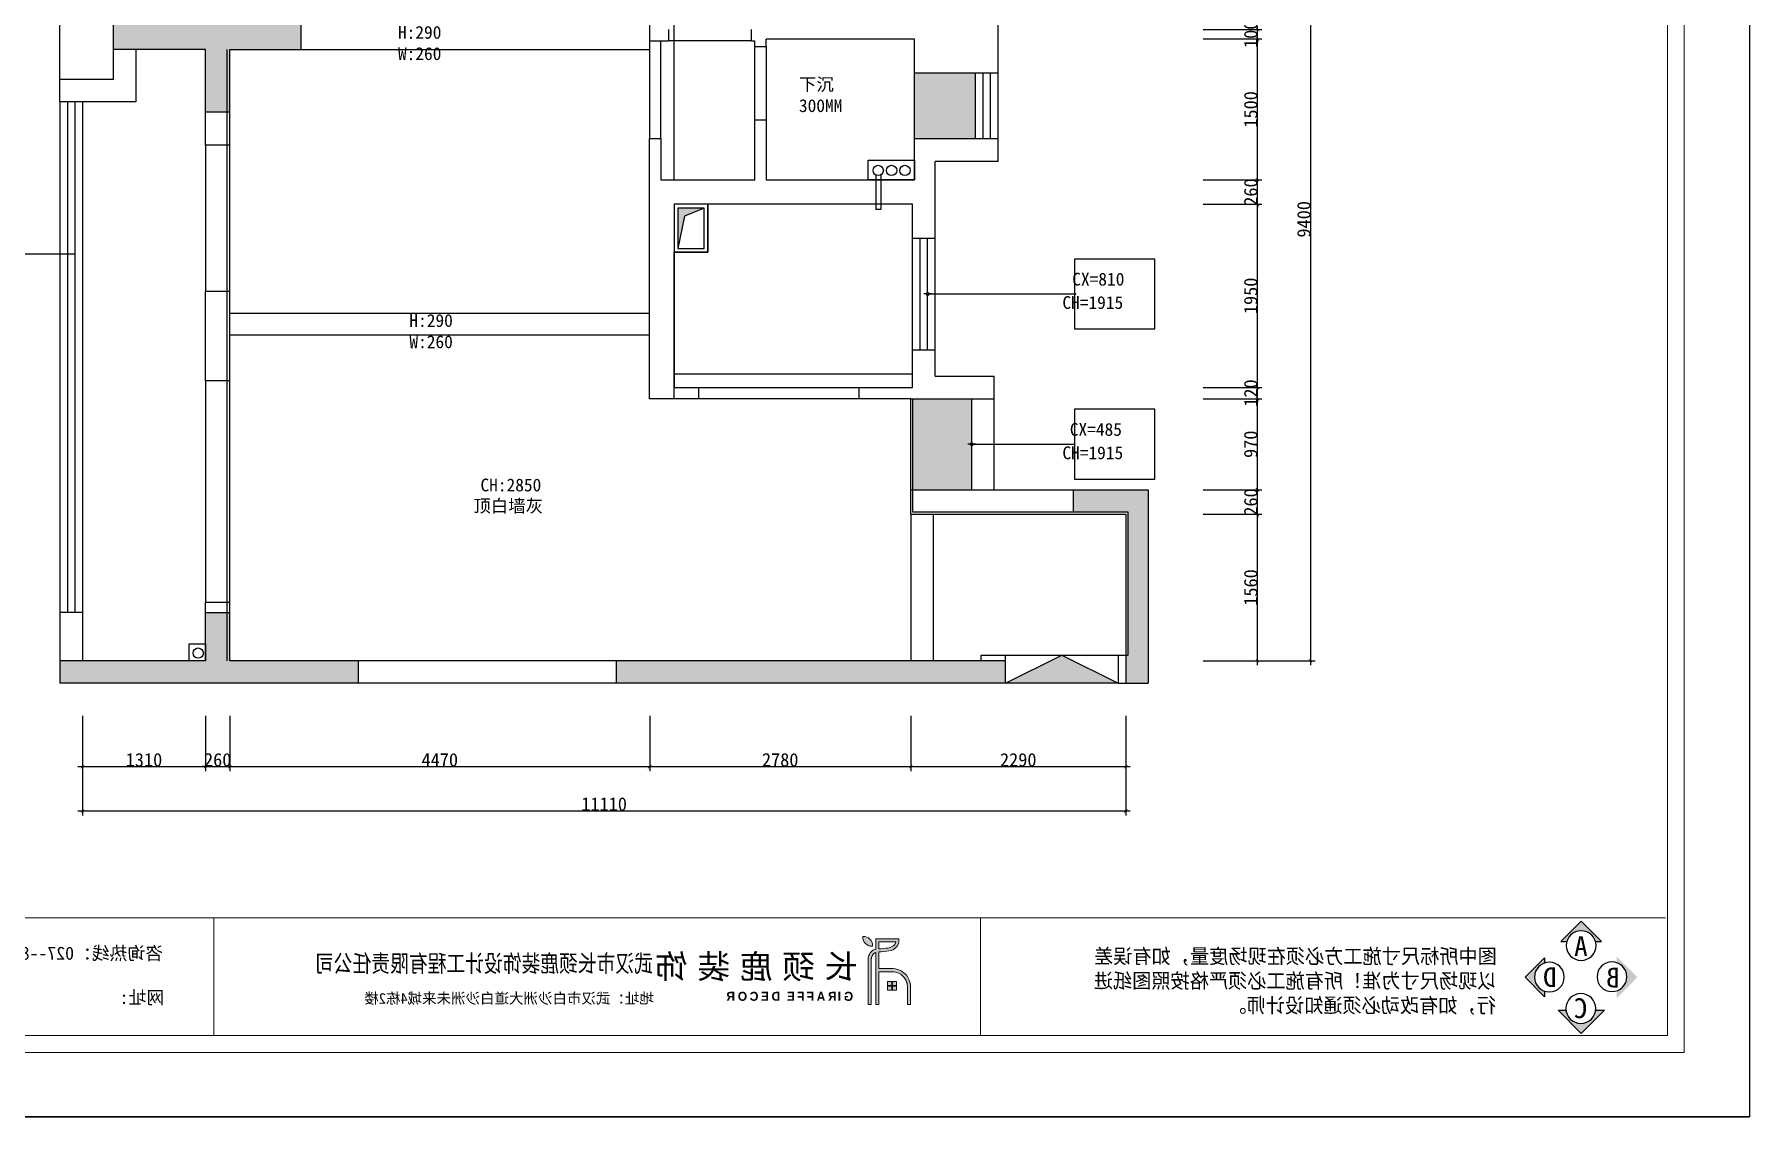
# Model space of a CAD drawing. Header units: inches. Extents: x 1174834 to 1369688, y -175882 to -108740.
# Drawn here: x 1215221 to 1233488, y -146600 to -135075 of the extents above; entities that cross this region are included whole.
import ezdxf

# ---------------------------------------------------------------- set-up
doc = ezdxf.new("R2010")
doc.units = ezdxf.units.IN
doc.header["$LTSCALE"] = 500
doc.header["$MEASUREMENT"] = 0
doc.linetypes.add('ACAD_ISO03W100', pattern=[30, 12, -18])
doc.layers.add('022外尺寸标注', color=4, linetype='Continuous', lineweight=0)
doc.layers.add('填充线', color=143, linetype='Continuous', lineweight=9)
for name, color, linetype in [('A-01-原始墙体', 7, 'Continuous'), ('SH-尺寸标注', 32, 'Continuous'), ('TEXT', 7, 'Continuous'), ('WALL', 255, 'Continuous'), ('填充', 251, 'Continuous'), ('家具', 2, 'Continuous'), ('特细线', 251, 'Continuous')]:
    doc.layers.add(name, color=color, linetype=linetype)
doc.styles.add('Arial', font='simhei.ttf')
doc.styles.add('HZ', font='')
doc.styles.add('QHGM-宋体', font='', dxfattribs={"width": 0.8})
doc.styles.add('宋体', font='', dxfattribs={"height": 80})
doc.styles.add('样式_1', font='')
doc.styles.add('黑体', font='simhei.ttf', dxfattribs={"height": 80})
doc.styles.get('HZ').set_extended_font_data('仿宋_GB2312')
doc.styles.get('QHGM-宋体').set_extended_font_data('SimSun')
doc.styles.get('宋体').set_extended_font_data('NSimSun')
doc.styles.get('样式_1').set_extended_font_data('FangSong_GB2312')
doc.dimstyles.new('D_20_2.35', dxfattribs={"dimtxt": 142.857143, "dimasz": 35.714286, "dimexe": 47.619048, "dimexo": 0, "dimgap": 0, "dimtad": 1, "dimdec": 0, "dimzin": 1, "dimdsep": 46, "dimtxsty": 'Standard', "dimblk": 'ARCHTICK', "dimcen": 0.09, "dimdle": 47.619048, "dimclrd": 252, "dimclre": 252, "dimclrt": 134, "dimadec": 0, "dimazin": 0, "dimtfac": 1, "dimtdec": 4, "dimtix": 1, "dimtmove": 2, "dimatfit": 3, "dimfxl": 1, "dimtolj": 1, "dimtzin": 0, "dimarcsym": 0})
doc.dimstyles.new('FS', dxfattribs={"dimscale": 60, "dimtxt": 2, "dimasz": 0.7, "dimexe": 1, "dimexo": 0.5, "dimtad": 1, "dimdec": 0, "dimzin": 0, "dimdsep": 46, "dimtxsty": 'Arial', "dimblk1": 'DOT', "dimblk2": 'DOT', "dimsah": 1, "dimcen": 0, "dimclrd": 8, "dimclre": 8, "dimclrt": 7, "dimadec": 0, "dimazin": 0, "dimtfac": 1, "dimtdec": 0, "dimtix": 1, "dimtmove": 2, "dimatfit": 3, "dimldrblk": 'DOT', "dimfxl": 1, "dimfxlon": 1, "dimtolj": 1, "dimtzin": 0, "dimlwd": -1, "dimarcsym": 0})

# ---------------------------------------------------------------- blocks, each defined once
blk = doc.blocks.new('_ArchTick')
at = {"color": 0, "linetype": 'ByBlock', "const_width": 0.15}
blk.add_lwpolyline([(-0.5, -0.5), (0.5, 0.5)], dxfattribs=at)
blk = doc.blocks.new('*D256')
at = {"layer": 'Defpoints', "color": 0, "linetype": 'Continuous', "transparency": 16777216}
for p in [(1215734, -142333), (1217044, -142333), (1217044, -142873)]:
    blk.add_point(p, dxfattribs=at)
at = {"layer": 'SH-尺寸标注', "color": 252, "linetype": 'Continuous', "lineweight": -2, "transparency": 16777216}
for p, q in [((1215734, -142333), (1215734, -142920)), ((1217044, -142333), (1217044, -142920)), ((1215686, -142873), (1217092, -142873))]:
    blk.add_line(p, q, dxfattribs=at)
at = {"layer": 'SH-尺寸标注', "color": 252, "linetype": 'Continuous', "lineweight": -2, "transparency": 16777216, "xscale": 35.71428581050463, "yscale": 35.71428581050463, "zscale": 35.71428581050463, "rotation": 180}
blk.add_blockref('_ArchTick', (1215734, -142873), dxfattribs=at)
at = {"layer": 'SH-尺寸标注', "color": 252, "linetype": 'Continuous', "lineweight": -2, "transparency": 16777216, "xscale": 35.71428581050463, "yscale": 35.71428581050463, "zscale": 35.71428581050463}
blk.add_blockref('_ArchTick', (1217044, -142873), dxfattribs=at)
at = {"layer": 'SH-尺寸标注', "color": 134, "linetype": 'Continuous', "transparency": 16777216, "insert": (1216389, -142801), "char_height": 142.9, "attachment_point": 5}
blk.add_mtext('\\A1;1310', dxfattribs=at)
blk = doc.blocks.new('*D257')
at = {"layer": 'Defpoints', "color": 0, "linetype": 'Continuous', "transparency": 16777216}
for p in [(1217044, -142333), (1217304, -142333), (1217304, -142873)]:
    blk.add_point(p, dxfattribs=at)
at = {"layer": 'SH-尺寸标注', "color": 252, "linetype": 'Continuous', "lineweight": -2, "transparency": 16777216}
for p, q in [((1217044, -142333), (1217044, -142920)), ((1217304, -142333), (1217304, -142920)), ((1217044, -142873), (1217008, -142873)), ((1217044, -142873), (1217304, -142873)), ((1217304, -142873), (1217340, -142873))]:
    blk.add_line(p, q, dxfattribs=at)
at = {"layer": 'SH-尺寸标注', "color": 252, "linetype": 'Continuous', "lineweight": -2, "transparency": 16777216, "xscale": 35.71428581050463, "yscale": 35.71428581050463, "zscale": 35.71428581050463}
blk.add_blockref('_ArchTick', (1217044, -142873), dxfattribs=at)
at = {"layer": 'SH-尺寸标注', "color": 252, "linetype": 'Continuous', "lineweight": -2, "transparency": 16777216, "xscale": 35.71428581050463, "yscale": 35.71428581050463, "zscale": 35.71428581050463, "rotation": 180}
blk.add_blockref('_ArchTick', (1217304, -142873), dxfattribs=at)
at = {"layer": 'SH-尺寸标注', "color": 134, "linetype": 'Continuous', "transparency": 16777216, "insert": (1217174, -142801), "char_height": 142.9, "attachment_point": 5}
blk.add_mtext('\\A1;260', dxfattribs=at)
blk = doc.blocks.new('*D258')
at = {"layer": 'Defpoints', "color": 0, "linetype": 'Continuous', "transparency": 16777216}
for p in [(1217304, -142333), (1221774, -142333), (1221774, -142873)]:
    blk.add_point(p, dxfattribs=at)
at = {"layer": 'SH-尺寸标注', "color": 252, "linetype": 'Continuous', "lineweight": -2, "transparency": 16777216}
for p, q in [((1217304, -142333), (1217304, -142920)), ((1221774, -142333), (1221774, -142920)), ((1217256, -142873), (1221822, -142873))]:
    blk.add_line(p, q, dxfattribs=at)
at = {"layer": 'SH-尺寸标注', "color": 252, "linetype": 'Continuous', "lineweight": -2, "transparency": 16777216, "xscale": 35.71428581050463, "yscale": 35.71428581050463, "zscale": 35.71428581050463, "rotation": 180}
blk.add_blockref('_ArchTick', (1217304, -142873), dxfattribs=at)
at = {"layer": 'SH-尺寸标注', "color": 252, "linetype": 'Continuous', "lineweight": -2, "transparency": 16777216, "xscale": 35.71428581050463, "yscale": 35.71428581050463, "zscale": 35.71428581050463}
blk.add_blockref('_ArchTick', (1221774, -142873), dxfattribs=at)
at = {"layer": 'SH-尺寸标注', "color": 134, "linetype": 'Continuous', "transparency": 16777216, "insert": (1219539, -142801), "char_height": 142.9, "attachment_point": 5}
blk.add_mtext('\\A1;4470', dxfattribs=at)
blk = doc.blocks.new('*D259')
at = {"layer": 'Defpoints', "color": 0, "linetype": 'Continuous', "transparency": 16777216}
for p in [(1221774, -142333), (1224554, -142333), (1224554, -142873)]:
    blk.add_point(p, dxfattribs=at)
at = {"layer": 'SH-尺寸标注', "color": 252, "linetype": 'Continuous', "lineweight": -2, "transparency": 16777216}
for p, q in [((1221774, -142333), (1221774, -142920)), ((1224554, -142333), (1224554, -142920)), ((1221726, -142873), (1224602, -142873))]:
    blk.add_line(p, q, dxfattribs=at)
at = {"layer": 'SH-尺寸标注', "color": 252, "linetype": 'Continuous', "lineweight": -2, "transparency": 16777216, "xscale": 35.71428581050463, "yscale": 35.71428581050463, "zscale": 35.71428581050463, "rotation": 180}
blk.add_blockref('_ArchTick', (1221774, -142873), dxfattribs=at)
at = {"layer": 'SH-尺寸标注', "color": 252, "linetype": 'Continuous', "lineweight": -2, "transparency": 16777216, "xscale": 35.71428581050463, "yscale": 35.71428581050463, "zscale": 35.71428581050463}
blk.add_blockref('_ArchTick', (1224554, -142873), dxfattribs=at)
at = {"layer": 'SH-尺寸标注', "color": 134, "linetype": 'Continuous', "transparency": 16777216, "insert": (1223164, -142801), "char_height": 142.9, "attachment_point": 5}
blk.add_mtext('\\A1;2780', dxfattribs=at)
blk = doc.blocks.new('*D260')
at = {"layer": 'Defpoints', "color": 0, "linetype": 'Continuous', "transparency": 16777216}
for p in [(1224554, -142333), (1226844, -142333), (1226844, -142873)]:
    blk.add_point(p, dxfattribs=at)
at = {"layer": 'SH-尺寸标注', "color": 252, "linetype": 'Continuous', "lineweight": -2, "transparency": 16777216}
for p, q in [((1224554, -142333), (1224554, -142920)), ((1226844, -142333), (1226844, -142920)), ((1224506, -142873), (1226892, -142873))]:
    blk.add_line(p, q, dxfattribs=at)
at = {"layer": 'SH-尺寸标注', "color": 252, "linetype": 'Continuous', "lineweight": -2, "transparency": 16777216, "xscale": 35.71428581050463, "yscale": 35.71428581050463, "zscale": 35.71428581050463, "rotation": 180}
blk.add_blockref('_ArchTick', (1224554, -142873), dxfattribs=at)
at = {"layer": 'SH-尺寸标注', "color": 252, "linetype": 'Continuous', "lineweight": -2, "transparency": 16777216, "xscale": 35.71428581050463, "yscale": 35.71428581050463, "zscale": 35.71428581050463}
blk.add_blockref('_ArchTick', (1226844, -142873), dxfattribs=at)
at = {"layer": 'SH-尺寸标注', "color": 134, "linetype": 'Continuous', "transparency": 16777216, "insert": (1225699, -142801), "char_height": 142.9, "attachment_point": 5}
blk.add_mtext('\\A1;2290', dxfattribs=at)
blk = doc.blocks.new('*D261')
at = {"layer": 'Defpoints', "color": 0, "linetype": 'Continuous', "transparency": 16777216}
for p in [(1215734, -142333), (1226844, -142333), (1226844, -143344)]:
    blk.add_point(p, dxfattribs=at)
at = {"layer": 'SH-尺寸标注', "color": 252, "linetype": 'Continuous', "lineweight": -2, "transparency": 16777216}
for p, q in [((1215734, -142333), (1215734, -143392)), ((1226844, -142333), (1226844, -143392)), ((1215686, -143344), (1226892, -143344))]:
    blk.add_line(p, q, dxfattribs=at)
at = {"layer": 'SH-尺寸标注', "color": 252, "linetype": 'Continuous', "lineweight": -2, "transparency": 16777216, "xscale": 35.71428581050463, "yscale": 35.71428581050463, "zscale": 35.71428581050463, "rotation": 180}
blk.add_blockref('_ArchTick', (1215734, -143344), dxfattribs=at)
at = {"layer": 'SH-尺寸标注', "color": 252, "linetype": 'Continuous', "lineweight": -2, "transparency": 16777216, "xscale": 35.71428581050463, "yscale": 35.71428581050463, "zscale": 35.71428581050463}
blk.add_blockref('_ArchTick', (1226844, -143344), dxfattribs=at)
at = {"layer": 'SH-尺寸标注', "color": 134, "linetype": 'Continuous', "transparency": 16777216, "insert": (1221289, -143272), "char_height": 142.9, "attachment_point": 5}
blk.add_mtext('\\A1;11110', dxfattribs=at)
blk = doc.blocks.new('*D277')
at = {"layer": 'Defpoints', "color": 0, "linetype": 'Continuous', "transparency": 16777216}
for p in [(1227669, -140185), (1228246, -140185), (1227669, -141745)]:
    blk.add_point(p, dxfattribs=at)
at = {"layer": 'SH-尺寸标注', "color": 252, "linetype": 'Continuous', "lineweight": -2, "transparency": 16777216}
for p, q in [((1227669, -140185), (1228294, -140185)), ((1228246, -141793), (1228246, -140138)), ((1227669, -141745), (1228294, -141745))]:
    blk.add_line(p, q, dxfattribs=at)
at = {"layer": 'SH-尺寸标注', "color": 252, "linetype": 'Continuous', "lineweight": -2, "transparency": 16777216, "xscale": 35.71428581050463, "yscale": 35.71428581050463, "zscale": 35.71428581050463}
for p, rotation in [((1228246, -140185), 90), ((1228246, -141745), 270)]:
    blk.add_blockref('_ArchTick', p, dxfattribs=dict(at, rotation=rotation))
at = {"layer": 'SH-尺寸标注', "color": 134, "linetype": 'Continuous', "transparency": 16777216, "insert": (1228175, -140965), "char_height": 142.9, "attachment_point": 5, "rotation": 90}
blk.add_mtext('\\A1;1560', dxfattribs=at)
blk = doc.blocks.new('*D278')
at = {"layer": 'Defpoints', "color": 0, "linetype": 'Continuous', "transparency": 16777216}
for p in [(1227669, -139925), (1228246, -139925), (1227669, -140185)]:
    blk.add_point(p, dxfattribs=at)
at = {"layer": 'SH-尺寸标注', "color": 252, "linetype": 'Continuous', "lineweight": -2, "transparency": 16777216}
for p, q in [((1228246, -139925), (1228246, -139890)), ((1227669, -139925), (1228294, -139925)), ((1228246, -140185), (1228246, -139925)), ((1227669, -140185), (1228294, -140185)), ((1228246, -140185), (1228246, -140221))]:
    blk.add_line(p, q, dxfattribs=at)
at = {"layer": 'SH-尺寸标注', "color": 252, "linetype": 'Continuous', "lineweight": -2, "transparency": 16777216, "xscale": 35.71428581050463, "yscale": 35.71428581050463, "zscale": 35.71428581050463}
for p, rotation in [((1228246, -139925), 270), ((1228246, -140185), 90)]:
    blk.add_blockref('_ArchTick', p, dxfattribs=dict(at, rotation=rotation))
at = {"layer": 'SH-尺寸标注', "color": 134, "linetype": 'Continuous', "transparency": 16777216, "insert": (1228175, -140055), "char_height": 142.9, "attachment_point": 5, "rotation": 90}
blk.add_mtext('\\A1;260', dxfattribs=at)
blk = doc.blocks.new('*D279')
at = {"layer": 'Defpoints', "color": 0, "linetype": 'Continuous', "transparency": 16777216}
for p in [(1227669, -138955), (1228246, -138955), (1227669, -139925)]:
    blk.add_point(p, dxfattribs=at)
at = {"layer": 'SH-尺寸标注', "color": 252, "linetype": 'Continuous', "lineweight": -2, "transparency": 16777216}
for p, q in [((1227669, -138955), (1228294, -138955)), ((1228246, -139973), (1228246, -138908)), ((1227669, -139925), (1228294, -139925))]:
    blk.add_line(p, q, dxfattribs=at)
at = {"layer": 'SH-尺寸标注', "color": 252, "linetype": 'Continuous', "lineweight": -2, "transparency": 16777216, "xscale": 35.71428581050463, "yscale": 35.71428581050463, "zscale": 35.71428581050463}
for p, rotation in [((1228246, -138955), 90), ((1228246, -139925), 270)]:
    blk.add_blockref('_ArchTick', p, dxfattribs=dict(at, rotation=rotation))
at = {"layer": 'SH-尺寸标注', "color": 134, "linetype": 'Continuous', "transparency": 16777216, "insert": (1228175, -139440), "char_height": 142.9, "attachment_point": 5, "rotation": 90}
blk.add_mtext('\\A1;970', dxfattribs=at)
blk = doc.blocks.new('*D280')
at = {"layer": 'Defpoints', "color": 0, "linetype": 'Continuous', "transparency": 16777216}
for p in [(1227669, -138835), (1227669, -138955), (1228246, -138835)]:
    blk.add_point(p, dxfattribs=at)
at = {"layer": 'SH-尺寸标注', "color": 252, "linetype": 'Continuous', "lineweight": -2, "transparency": 16777216}
for p, q in [((1228246, -138835), (1228246, -138800)), ((1227669, -138835), (1228294, -138835)), ((1227669, -138955), (1228294, -138955)), ((1228246, -138955), (1228246, -138835)), ((1228246, -138955), (1228246, -138991))]:
    blk.add_line(p, q, dxfattribs=at)
at = {"layer": 'SH-尺寸标注', "color": 252, "linetype": 'Continuous', "lineweight": -2, "transparency": 16777216, "xscale": 35.71428581050463, "yscale": 35.71428581050463, "zscale": 35.71428581050463}
for p, rotation in [((1228246, -138835), 270), ((1228246, -138955), 90)]:
    blk.add_blockref('_ArchTick', p, dxfattribs=dict(at, rotation=rotation))
at = {"layer": 'SH-尺寸标注', "color": 134, "linetype": 'Continuous', "transparency": 16777216, "insert": (1228175, -138895), "char_height": 142.9, "attachment_point": 5, "rotation": 90}
blk.add_mtext('\\A1;120', dxfattribs=at)
blk = doc.blocks.new('*D281')
at = {"layer": 'Defpoints', "color": 0, "linetype": 'Continuous', "transparency": 16777216}
for p in [(1227669, -136885), (1228246, -136885), (1227669, -138835)]:
    blk.add_point(p, dxfattribs=at)
at = {"layer": 'SH-尺寸标注', "color": 252, "linetype": 'Continuous', "lineweight": -2, "transparency": 16777216}
for p, q in [((1227669, -136885), (1228294, -136885)), ((1228246, -138883), (1228246, -136838)), ((1227669, -138835), (1228294, -138835))]:
    blk.add_line(p, q, dxfattribs=at)
at = {"layer": 'SH-尺寸标注', "color": 252, "linetype": 'Continuous', "lineweight": -2, "transparency": 16777216, "xscale": 35.71428581050463, "yscale": 35.71428581050463, "zscale": 35.71428581050463}
for p, rotation in [((1228246, -136885), 90), ((1228246, -138835), 270)]:
    blk.add_blockref('_ArchTick', p, dxfattribs=dict(at, rotation=rotation))
at = {"layer": 'SH-尺寸标注', "color": 134, "linetype": 'Continuous', "transparency": 16777216, "insert": (1228175, -137860), "char_height": 142.9, "attachment_point": 5, "rotation": 90}
blk.add_mtext('\\A1;1950', dxfattribs=at)
blk = doc.blocks.new('*D282')
at = {"layer": 'Defpoints', "color": 0, "linetype": 'Continuous', "transparency": 16777216}
for p in [(1227669, -136625), (1228246, -136625), (1227669, -136885)]:
    blk.add_point(p, dxfattribs=at)
at = {"layer": 'SH-尺寸标注', "color": 252, "linetype": 'Continuous', "lineweight": -2, "transparency": 16777216}
for p, q in [((1227669, -136625), (1228294, -136625)), ((1228246, -136625), (1228246, -136590)), ((1228246, -136885), (1228246, -136625)), ((1227669, -136885), (1228294, -136885)), ((1228246, -136885), (1228246, -136921))]:
    blk.add_line(p, q, dxfattribs=at)
at = {"layer": 'SH-尺寸标注', "color": 252, "linetype": 'Continuous', "lineweight": -2, "transparency": 16777216, "xscale": 35.71428581050463, "yscale": 35.71428581050463, "zscale": 35.71428581050463}
for p, rotation in [((1228246, -136625), 270), ((1228246, -136885), 90)]:
    blk.add_blockref('_ArchTick', p, dxfattribs=dict(at, rotation=rotation))
at = {"layer": 'SH-尺寸标注', "color": 134, "linetype": 'Continuous', "transparency": 16777216, "insert": (1228175, -136755), "char_height": 142.9, "attachment_point": 5, "rotation": 90}
blk.add_mtext('\\A1;260', dxfattribs=at)
blk = doc.blocks.new('*D283')
at = {"layer": 'Defpoints', "color": 0, "linetype": 'Continuous', "transparency": 16777216}
for p in [(1227669, -135125), (1228246, -135125), (1227669, -136625)]:
    blk.add_point(p, dxfattribs=at)
at = {"layer": 'SH-尺寸标注', "color": 252, "linetype": 'Continuous', "lineweight": -2, "transparency": 16777216}
for p, q in [((1227669, -135125), (1228294, -135125)), ((1228246, -136673), (1228246, -135078)), ((1227669, -136625), (1228294, -136625))]:
    blk.add_line(p, q, dxfattribs=at)
at = {"layer": 'SH-尺寸标注', "color": 252, "linetype": 'Continuous', "lineweight": -2, "transparency": 16777216, "xscale": 35.71428581050463, "yscale": 35.71428581050463, "zscale": 35.71428581050463}
for p, rotation in [((1228246, -135125), 90), ((1228246, -136625), 270)]:
    blk.add_blockref('_ArchTick', p, dxfattribs=dict(at, rotation=rotation))
at = {"layer": 'SH-尺寸标注', "color": 134, "linetype": 'Continuous', "transparency": 16777216, "insert": (1228175, -135875), "char_height": 142.9, "attachment_point": 5, "rotation": 90}
blk.add_mtext('\\A1;1500', dxfattribs=at)
blk = doc.blocks.new('*D284')
at = {"layer": 'Defpoints', "color": 0, "linetype": 'Continuous', "transparency": 16777216}
for p in [(1227669, -135025), (1227669, -135125), (1228246, -135025)]:
    blk.add_point(p, dxfattribs=at)
at = {"layer": 'SH-尺寸标注', "color": 252, "linetype": 'Continuous', "lineweight": -2, "transparency": 16777216}
for p, q in [((1228246, -135025), (1228246, -134990)), ((1227669, -135025), (1228294, -135025)), ((1227669, -135125), (1228294, -135125)), ((1228246, -135125), (1228246, -135025)), ((1228246, -135125), (1228246, -135161))]:
    blk.add_line(p, q, dxfattribs=at)
at = {"layer": 'SH-尺寸标注', "color": 252, "linetype": 'Continuous', "lineweight": -2, "transparency": 16777216, "xscale": 35.71428581050463, "yscale": 35.71428581050463, "zscale": 35.71428581050463}
for p, rotation in [((1228246, -135025), 270), ((1228246, -135125), 90)]:
    blk.add_blockref('_ArchTick', p, dxfattribs=dict(at, rotation=rotation))
at = {"layer": 'SH-尺寸标注', "color": 134, "linetype": 'Continuous', "transparency": 16777216, "insert": (1228175, -135075), "char_height": 142.9, "attachment_point": 5, "rotation": 90}
blk.add_mtext('\\A1;100', dxfattribs=at)
blk = doc.blocks.new('*D286')
at = {"layer": 'Defpoints', "color": 0, "linetype": 'Continuous', "transparency": 16777216}
for p in [(1227669, -132345), (1227669, -141745), (1228812, -141745)]:
    blk.add_point(p, dxfattribs=at)
at = {"layer": 'SH-尺寸标注', "color": 252, "linetype": 'Continuous', "lineweight": -2, "transparency": 16777216}
for p, q in [((1227669, -132345), (1228860, -132345)), ((1228812, -132298), (1228812, -141793)), ((1227669, -141745), (1228860, -141745))]:
    blk.add_line(p, q, dxfattribs=at)
at = {"layer": 'SH-尺寸标注', "color": 252, "linetype": 'Continuous', "lineweight": -2, "transparency": 16777216, "xscale": 35.71428581050463, "yscale": 35.71428581050463, "zscale": 35.71428581050463}
for p, rotation in [((1228812, -132345), 90), ((1228812, -141745), 270)]:
    blk.add_blockref('_ArchTick', p, dxfattribs=dict(at, rotation=rotation))
at = {"layer": 'SH-尺寸标注', "color": 134, "linetype": 'Continuous', "transparency": 16777216, "insert": (1228741, -137045), "char_height": 142.9, "attachment_point": 5, "rotation": 90}
blk.add_mtext('\\A1;9400', dxfattribs=at)
blk = doc.blocks.new('DOT')
at = {"color": 0}
blk.add_line((-1, 0), (1, 0), dxfattribs=at)
at = {"color": 0, "const_width": 0.5}
blk.add_lwpolyline([(-0.25, 0, 1), (0.25, 0, 1)], format="xyb", close=True, dxfattribs=at)
blk = doc.blocks.new('grhfgxghd')
at = {"layer": '填充'}
h = blk.add_hatch(color=256, dxfattribs=at)
edge = h.paths.add_edge_path()
edge.add_line((4603.04, -586.82), (4601.8, -586.82))
edge.add_line((4601.8, -586.82), (4606.01, -582.6))
edge.add_line((4606.01, -582.6), (4610.23, -586.82))
edge.add_line((4610.23, -586.82), (4609, -586.82))
edge.add_ellipse((4606.02, -587.69), major_axis=(3.1, 0), ratio=1, start_angle=16.2569, end_angle=163.6607)
edge = h.paths.add_edge_path()
edge.add_line((4617.71, -594.3), (4613.66, -598.36))
edge.add_line((4613.66, -598.36), (4613.66, -597.18))
edge.add_ellipse((4612.65, -594.25), major_axis=(3.1, 0), ratio=1, start_angle=-71.1175, end_angle=-0.0533)
edge.add_ellipse((4612.65, -594.25), major_axis=(-3.1, 0), ratio=1, start_angle=180.0264, end_angle=251.0906)
edge.add_line((4613.66, -591.31), (4613.66, -590.25))
edge.add_line((4613.66, -590.25), (4617.71, -594.3))
edge = h.paths.add_edge_path()
edge.add_ellipse((4599.6, -594.18), major_axis=(3.1, 0), ratio=1, start_angle=179.9724, end_angle=251.2533)
edge.add_line((4598.6, -597.12), (4598.6, -598.6))
edge.add_line((4598.6, -598.6), (4594.31, -594.3))
edge.add_line((4594.31, -594.3), (4598.6, -590.01))
edge.add_line((4598.6, -590.01), (4598.6, -591.24))
edge.add_ellipse((4599.6, -594.18), major_axis=(3.1, 0), ratio=1, start_angle=108.6746, end_angle=179.9555)
edge = h.paths.add_edge_path()
edge.add_line((4601.18, -601.17), (4603.01, -601.17))
edge.add_ellipse((4606.09, -600.8), major_axis=(3.1, 0), ratio=1, start_angle=186.7941, end_angle=353.0374)
edge.add_line((4609.17, -601.17), (4610.84, -601.17))
edge.add_line((4610.84, -601.17), (4606.01, -606))
edge.add_line((4606.01, -606), (4601.18, -601.17))
for p, q in [((4606.01, -582.6), (4601.8, -586.82)), ((4610.23, -586.82), (4606.01, -582.6)), ((4603.04, -586.82), (4601.8, -586.82)), ((4610.23, -586.82), (4609, -586.82)), ((4617.71, -594.3), (4613.66, -590.25)), ((4613.66, -590.25), (4613.66, -591.31)), ((4613.66, -598.36), (4617.71, -594.3)), ((4613.66, -597.18), (4613.66, -598.36)), ((4601.18, -601.17), (4606.01, -606)), ((4603.01, -601.17), (4601.18, -601.17)), ((4606.01, -606), (4610.84, -601.17)), ((4610.84, -601.17), (4609.17, -601.17))]:
    blk.add_line(p, q, dxfattribs=at)
for centre in [(4606.02, -587.69), (4599.6, -594.18), (4612.65, -594.25), (4606.09, -600.8)]:
    blk.add_ellipse(centre, major_axis=(-3.1, 0), ratio=1, start_param=3.141678, end_param=9.424863, dxfattribs=at)
at = {"layer": 'WALL', "color": 4}
for s, p in [('A', (4604.67, -589.87)), ('B', (4597.98, -596.43)), ('D', (4611.14, -596.34)), ('C', (4604.71, -602.81))]:
    blk.add_text(s, height=4.14, dxfattribs=at).set_placement(p)
blk = doc.blocks.new('gndghfggn')
at = {"layer": '022外尺寸标注'}
h = blk.add_hatch(color=143, dxfattribs=at)
h.dxf.hatch_style = 1
h.paths.add_polyline_path([(4708.14, -1030.86), (4707.46, -1030.86), (4707.46, -1031.54), (4708.14, -1031.54)], flags=17)
h.paths.add_polyline_path([(4708.93, -1030.86), (4708.25, -1030.86), (4708.25, -1031.54), (4708.93, -1031.54)], flags=17)
h.paths.add_polyline_path([(4708.93, -1032.34), (4708.93, -1031.66), (4708.25, -1031.66), (4708.25, -1032.34)], flags=17)
h.paths.add_polyline_path([(4708.14, -1031.66), (4707.46, -1031.66), (4707.46, -1032.34), (4708.14, -1032.34)], flags=17)
h.paths.add_polyline_path([(4710.39, -1028.73), (4708.02, -1028.73), (4707.62, -1028.77), (4707.04, -1028.94), (4706.7, -1029.1), (4706.37, -1029.31), (4706.02, -1029.61), (4705.8, -1029.84), (4705.54, -1030.22), (4705.33, -1030.65), (4705.17, -1031.15), (4705.12, -1031.56), (4705.12, -1034.73), (4705.63, -1034.73), (4705.63, -1031.71), (4705.66, -1031.4), (4705.7, -1031.18), (4705.76, -1030.99), (4705.85, -1030.73), (4706.05, -1030.36), (4706.27, -1030.1), (4706.51, -1029.86), (4706.75, -1029.68), (4706.93, -1029.57), (4707.07, -1029.49), (4707.22, -1029.44), (4707.43, -1029.37), (4707.64, -1029.3), (4707.9, -1029.25), (4710.39, -1029.25), (4710.39, -1034.74), (4710.9, -1034.74), (4710.9, -1026.02), (4711.04, -1026.09), (4711.14, -1026.15), (4711.24, -1026.23), (4711.29, -1026.29), (4711.34, -1026.33), (4711.42, -1026.44), (4711.51, -1026.59), (4711.56, -1026.72), (4711.58, -1026.77), (4711.61, -1026.83), (4711.62, -1026.91), (4711.64, -1027.02), (4711.66, -1027.11), (4711.66, -1034.74), (4712.18, -1034.74), (4712.18, -1027.13), (4712.16, -1026.9), (4712.1, -1026.66), (4711.98, -1026.37), (4711.84, -1026.12), (4711.62, -1025.87), (4711.38, -1025.68), (4711.25, -1025.62), (4710.9, -1025.48), (4710.9, -1023.79), (4707.06, -1023.79), (4707.06, -1024.27), (4707.14, -1024.6), (4707.32, -1024.97), (4707.55, -1025.23), (4707.8, -1025.43), (4708.08, -1025.58), (4708.35, -1025.69), (4708.74, -1025.79), (4709.09, -1025.84), (4709.57, -1025.9), (4710.02, -1025.93), (4710.39, -1025.93)])
h.paths.add_polyline_path([(4710.4, -1025.43), (4710.04, -1025.43), (4709.62, -1025.4), (4709.16, -1025.34), (4708.84, -1025.3), (4708.51, -1025.21), (4708.29, -1025.12), (4708.07, -1025.01), (4707.89, -1024.87), (4707.74, -1024.69), (4707.62, -1024.44), (4707.58, -1024.29), (4710.4, -1024.29)], flags=16)
h.paths.add_polyline_path([(4711.43, -1025, 0.456232), (4713.06, -1023.39, 0.456232)])
at = {"layer": '022外尺寸标注', "color": 143}
for points in [[(4710.9, -1026.02), (4711.04, -1026.09), (4711.14, -1026.15), (4711.24, -1026.23), (4711.29, -1026.29), (4711.34, -1026.33), (4711.42, -1026.44), (4711.51, -1026.59), (4711.56, -1026.72), (4711.58, -1026.77), (4711.61, -1026.83), (4711.62, -1026.91), (4711.64, -1027.02), (4711.66, -1027.11), (4711.66, -1034.74), (4712.18, -1034.74), (4712.18, -1027.13), (4712.16, -1026.9), (4712.1, -1026.66), (4711.98, -1026.37), (4711.84, -1026.12), (4711.62, -1025.87), (4711.38, -1025.68), (4711.25, -1025.62), (4710.9, -1025.48), (4710.9, -1023.79), (4707.06, -1023.79), (4707.06, -1024.27), (4707.14, -1024.6), (4707.32, -1024.97), (4707.55, -1025.23), (4707.8, -1025.43), (4708.08, -1025.58), (4708.35, -1025.69), (4708.74, -1025.79), (4709.09, -1025.84), (4709.57, -1025.9), (4710.02, -1025.93), (4710.39, -1025.93), (4710.39, -1028.73), (4708.02, -1028.73), (4707.62, -1028.77), (4707.04, -1028.94), (4706.7, -1029.1), (4706.37, -1029.31), (4706.02, -1029.61), (4705.8, -1029.84), (4705.54, -1030.22), (4705.33, -1030.65), (4705.17, -1031.15), (4705.12, -1031.56), (4705.12, -1034.73), (4705.63, -1034.73), (4705.63, -1031.71), (4705.66, -1031.4), (4705.7, -1031.18), (4705.76, -1030.99), (4705.85, -1030.73), (4706.05, -1030.36), (4706.27, -1030.1), (4706.51, -1029.86), (4706.75, -1029.68), (4706.93, -1029.57), (4707.07, -1029.49), (4707.22, -1029.44), (4707.43, -1029.37), (4707.64, -1029.3), (4707.9, -1029.25), (4710.39, -1029.25), (4710.39, -1034.74)], [(4710.39, -1034.74), (4710.9, -1034.74), (4710.9, -1026.02)]]:
    blk.add_lwpolyline(points, dxfattribs=at)
for points in [[(4710.4, -1025.43), (4710.4, -1024.29), (4707.58, -1024.29), (4707.62, -1024.44), (4707.74, -1024.69), (4707.89, -1024.87), (4708.07, -1025.01), (4708.29, -1025.12), (4708.51, -1025.21), (4708.84, -1025.3), (4709.16, -1025.34), (4709.62, -1025.4), (4710.04, -1025.43)], [(4707.46, -1031.54), (4708.14, -1031.54), (4708.14, -1030.86), (4707.46, -1030.86)], [(4707.46, -1032.34), (4708.14, -1032.34), (4708.14, -1031.66), (4707.46, -1031.66)], [(4708.25, -1031.54), (4708.93, -1031.54), (4708.93, -1030.86), (4708.25, -1030.86)], [(4708.25, -1032.34), (4708.93, -1032.34), (4708.93, -1031.66), (4708.25, -1031.66)]]:
    blk.add_lwpolyline(points, close=True, dxfattribs=at)
for centre, start, end in [((4712.95, -1024.9), 85.683, 183.7789), ((4711.55, -1023.49), 265.683, 3.7789)]:
    blk.add_arc(centre, 1.52, start, end, dxfattribs=at)
at = {"layer": '022外尺寸标注', "color": 143, "attachment_point": 1}
for s, width, insert, char_height, style in [('{\\f南宋书局体|b1|i0|c134|p2;\\T1.3;长颈鹿装饰}', 35.0689, (4713.92, -1026.39), 4, '宋体'), ('{\\f汉仪全唐诗简|b1|i0|c134|p18;\\T1.3;GIRAFFE DECOR}', 39.5744, (4714.68, -1032.6), 1.5, '样式_1')]:
    blk.add_mtext_dynamic_manual_height_columns(s, width=width, gutter_width=12.5, heights=[0], dxfattribs=dict(at, insert=insert, char_height=char_height, style=style))
blk = doc.blocks.new('JNNJ')
at = {"layer": 'WALL', "color": 8, "ltscale": 0.5}
for p, q in [((283797, -80914), (283797, -98160)), ((283797, -98160), (308185, -98160)), ((308185, -98160), (283797, -98160))]:
    blk.add_line(p, q, dxfattribs=at)
at = {"layer": '填充线'}
for p, q in [((284431, -97537), (284431, -81588)), ((284594, -81751), (284594, -97374)), ((307293, -96236), (284612, -96236)), ((284594, -97374), (307293, -97374)), ((284431, -97537), (307456, -97537))]:
    blk.add_line(p, q, dxfattribs=at)
blk = doc.blocks.new('HHYT')
at = {"layer": '填充线'}
for p, q in [((390529, -114619), (390529, -113481)), ((397952, -113481), (397952, -114619))]:
    blk.add_line(p, q, dxfattribs=at)
blk.add_blockref('JNNJ', (99287, -17246))
at = {"layer": '填充'}
for name, p, xscale, yscale, zscale in [('grhfgxghd', (170750, -86449), 46.45337964286096, 46.45337964286096, 46.45337964286096), ('gndghfggn', (117997, -54237), 58.06672455353011, 58.06672455353011, 58.06672455353011)]:
    blk.add_blockref(name, p, dxfattribs=dict(at, xscale=xscale, yscale=yscale, zscale=zscale))
at = {"layer": '填充线'}
for s, height, style, width, p in [('咨询热线：027--88865661 ', 126.47, '宋体', 1, (398443, -113886)), ('武汉市长颈鹿装饰设计工程有限责任公司', 166.55, 'QHGM-宋体', 0.8, (393701, -114005))]:
    blk.add_text(s, height=height, dxfattribs=dict(at, style=style, width=width)).set_placement(p)
for s, height, style, p in [('地址：武汉市白沙洲大道白沙洲未来城4栋2楼', 102.81, '黑体', (393692, -114311)), ('网址: ', 126.5, '宋体', (398433, -114314))]:
    blk.add_text(s, height=height, dxfattribs=dict(at, style=style)).set_placement(p)
at = {"layer": '家具', "color": 8, "width": 1}
for s, p in [('图中所标尺寸施工方必须在现场度量，如有误差', (385532, -113923)), ('行，如有改动必须通知设计师。', (385541, -114399))]:
    blk.add_text(s, height=142.79, dxfattribs=at).set_placement(p)
at = {"layer": '家具', "color": 8}
blk.add_text('以现场尺寸为准！所有施工必须严格按照图纸进', height=142.79, dxfattribs=at).set_placement((385535, -114161))

msp = doc.modelspace()

# ---------------------------------------------------------------- hatches: boundary and pattern name
h = msp.add_hatch()
h.set_pattern_fill('AR-CONC', color=256, scale=40)
h.set_pattern_definition([(50, (-67546.2, 29282.08), (286.904073, -25.100854), [30, -330]), (355, (-67546.2, 29282.08), (-55.500533, 300.876853), [24, -264]), (100.451444, (-67522.29, 29279.99), (231.40354, 275.775996), [25.49608, -280.456845]), (46.1842, (-67546.2, 29362.08), (426.89653, -66.20771), [45, -495]), (96.635635, (-67510.6, 29356.56), (373.86478, 389.64744), [38.24414, -420.6855]), (351.184164, (-67546.2, 29362.08), (373.86478, 389.64744), [36, -396]), (21, (-67506.2, 29342.08), (238.76282, -161.047556), [30, -330]), (326, (-67506.2, 29342.08), (97.32613, 290.06002), [24, -264]), (71.451445, (-67486.3, 29328.66), (336.08895, 129.01246), [25.496076, -280.456845]), (37.5, (-67546.19, 29282.08), (4.863942, 133.1575415), [0, -260.8, 0, -268, 0, -265]), (7.5, (-67546.2, 29282.08), (105.227815, 157.764685), [0, -152.8, 0, -254.8, 0, -101]), (327.5, (-67635.39, 29282.08), (213.5289745, -9.021949), [0, -100, 0, -312, 0, -414]), (317.5, (-67675.4, 29282.08), (233.274468, 40.041993), [0, -130, 0, -207.2, 0, -294])])
h.paths.add_polyline_path([(1225243.9, -132915.3), (1224593.9, -132915.3), (1224593.9, -134715.3), (1225243.9, -134715.3)])
h.paths.add_polyline_path([(1225243.9, -135488.3), (1224593.9, -135488.3), (1224593.9, -136188.3), (1225243.9, -136188.3)])
h.paths.add_polyline_path([(1225203.9, -138955.3), (1224574.9, -138955.3), (1224574.9, -139925.3), (1225203.9, -139925.3)])
h.paths.add_polyline_path([(1216349.5, -131865.3), (1216271.3, -131865.3), (1215743.9, -131865.3), (1215743.9, -134235.3), (1216349.5, -134235.3)])
at = {"layer": '特细线'}
h = msp.add_hatch(color=256, dxfattribs=at)
h.dxf.hatch_style = 1
h.paths.add_polyline_path([(1216063.9, -134475.3), (1216303.9, -134475.3), (1216303.9, -134975.3), (1217303.9, -134975.3), (1218063.9, -134975.3), (1218063.9, -135235.3), (1217303.9, -135235.3), (1217303.9, -135902.3), (1217043.9, -135902.3), (1217043.9, -135235.3), (1216063.9, -135235.3)])
h = msp.add_hatch(color=256, dxfattribs=at)
h.dxf.hatch_style = 1
h.paths.add_polyline_path([(1222353.9, -136925.3), (1222145.8, -137010), (1222073.9, -137355.3), (1222073.9, -136925.3)])
h = msp.add_hatch(color=256, dxfattribs=at)
h.dxf.hatch_style = 1
h.paths.add_polyline_path([(1226285.6, -139925.3), (1227083.9, -139925.3), (1227083.9, -141985.3), (1226843.9, -141985.3), (1226843.9, -141685.3), (1226868.8, -141685.3), (1226868.8, -140162.8), (1226285.6, -140162.8)])
h = msp.add_hatch(color=256, dxfattribs=at)
h.dxf.hatch_style = 1
h.paths.add_polyline_path([(1215493.9, -141745.3), (1217043.9, -141745.3), (1217043.9, -141566.2), (1217043.9, -141229.9), (1217303.9, -141229.9), (1217303.9, -141745.3), (1218670.7, -141745.3), (1218670.7, -141985.3), (1215493.9, -141985.3)])
h = msp.add_hatch(color=256, dxfattribs=at)
h.dxf.hatch_style = 1
h.paths.add_polyline_path([(1221420.5, -141745.3), (1225563.9, -141745.3), (1225563.9, -141985.3), (1221420.5, -141985.3)])
h = msp.add_hatch(color=256, dxfattribs=at)
h.dxf.hatch_style = 1
h.paths.add_polyline_path([(1225563.9, -141985.3), (1226163.9, -141685.3), (1226763.9, -141985.3)])

# ---------------------------------------------------------------- linework, layer by layer
at = {"color": 147, "linetype": 'ACAD_ISO03W100', "ltscale": 3}
for p, q in [((1222033.9, -136625.3), (1222033.9, -132345.3)), ((1218063.9, -135235.3), (1221773.9, -135235.3)), ((1217043.9, -136255.3), (1217043.9, -137815.3)), ((1217303.9, -137815.3), (1217303.9, -136255.3)), ((1217303.9, -138045.3), (1221773.9, -138045.3)), ((1217303.9, -138275.3), (1221773.9, -138275.3)), ((1217043.9, -138765.3), (1217043.9, -141125.3)), ((1217303.9, -141125.3), (1217303.9, -138765.3)), ((1224573.9, -138695.3), (1222033.9, -138695.3)), ((1224553.9, -140185.3), (1224553.9, -141745.3)), ((1224793.9, -140185.3), (1224793.9, -141745.3))]:
    msp.add_line(p, q, dxfattribs=at)
at = {"color": 3}
for p, q in [((1217043.9, -135902.3), (1217303.9, -135902.3)), ((1224181.6, -136573.1), (1224181.6, -136942.2)), ((1224236.6, -136571.3), (1224236.6, -136942.2)), ((1224236.6, -136942.2), (1224181.6, -136942.2)), ((1226285.6, -140162.8), (1226285.6, -139925.3)), ((1217043.9, -141229.9), (1217303.9, -141229.9)), ((1218670.7, -141745.3), (1218670.7, -141985.3)), ((1226843.9, -141685.3), (1226843.9, -141985.3))]:
    msp.add_line(p, q, dxfattribs=at)
at = {"color": 7, "ltscale": 5, "true_color": 0xffffff, "const_width": 1}
msp.add_lwpolyline([(1227083.9, -141985.3), (1215493.9, -141985.3), (1215493.9, -131625.3), (1222033.9, -131625.3), (1222033.9, -132105.3), (1225483.9, -132105.3), (1225483.9, -136428.3), (1224813.9, -136428.3), (1224813.9, -138715.3), (1225443.9, -138715.3), (1225443.9, -139925.3), (1227083.9, -139925.3), (1227083.9, -141985.3)], dxfattribs=at)
at = {"color": 3}
for points in [[(1217274.9, -141745.3), (1217274.9, -135235.3)], [(1226843.9, -141685.3), (1226868.8, -141685.3), (1226868.8, -140162.8), (1224574.9, -140162.8), (1224574.9, -138955.3)]]:
    msp.add_lwpolyline(points, dxfattribs=at)
at = {"color": 147, "linetype": 'ACAD_ISO03W100', "ltscale": 3}
for points in [[(1227152.1, -137467.9), (1226299.4, -137467.9), (1226299.4, -138212.8), (1227152.1, -138212.8)], [(1227152.1, -139067.9), (1226299.4, -139067.9), (1226299.4, -139812.8), (1227152.1, -139812.8)]]:
    msp.add_lwpolyline(points, close=True, dxfattribs=at)
at = {"color": 3}
msp.add_lwpolyline([(1217043.9, -141745.3), (1216869.2, -141745.3), (1216869.2, -141566.2), (1217043.9, -141566.2)], close=True, dxfattribs=at)
for centre in [(1224207.6, -136524.6), (1224350.1, -136524.6), (1224492.1, -136524.7), (1216966.2, -141663.8)]:
    msp.add_circle(centre, 55, dxfattribs=at)
at = {"layer": 'A-01-原始墙体', "color": 4}
for p, q in [((1221773.9, -133845.3), (1221773.9, -135145.3)), ((1215493.9, -135795.3), (1215493.9, -134475.3)), ((1216063.9, -135555.3), (1216063.9, -134475.3)), ((1225483.9, -135488.3), (1225483.9, -134715.3)), ((1218063.9, -135235.3), (1218063.9, -134975.3)), ((1221773.9, -135145.3), (1221973.9, -135145.3)), ((1221973.9, -135025.3), (1221973.9, -135145.3)), ((1222853.9, -135025.3), (1222853.9, -135145.3)), ((1222853.9, -135145.3), (1222893.9, -135145.3)), ((1222893.9, -135205.3), (1222893.9, -135145.3)), ((1223013.9, -135205.3), (1223013.9, -135125.3)), ((1224593.9, -135125.3), (1223013.9, -135125.3)), ((1224593.9, -135488.3), (1224593.9, -135125.3)), ((1217043.9, -135235.3), (1216063.9, -135235.3)), ((1216303.9, -135235.3), (1216303.9, -135795.3)), ((1217043.9, -136255.3), (1217043.9, -135235.3)), ((1217303.9, -136255.3), (1217303.9, -135235.3)), ((1217303.9, -135235.3), (1218063.9, -135235.3)), ((1222893.9, -135205.3), (1223013.9, -135205.3)), ((1225483.9, -135488.3), (1224593.9, -135488.3)), ((1216063.9, -135555.3), (1215493.9, -135555.3)), ((1216303.9, -135795.3), (1215493.9, -135795.3)), ((1222893.9, -136625.3), (1222893.9, -135985.3)), ((1222893.9, -135985.3), (1223013.9, -135985.3)), ((1223013.9, -135985.3), (1223013.9, -136625.3)), ((1217303.9, -136255.3), (1217043.9, -136255.3)), ((1221773.9, -138955.3), (1221773.9, -136185.3)), ((1221773.9, -136185.3), (1221893.9, -136185.3)), ((1221893.9, -136185.3), (1221893.9, -136625.3)), ((1224593.9, -136625.3), (1224593.9, -136188.3)), ((1225483.9, -136188.3), (1224593.9, -136188.3)), ((1225483.9, -136428.3), (1225483.9, -136188.3)), ((1224813.9, -137245.3), (1224813.9, -136428.3)), ((1225483.9, -136428.3), (1224813.9, -136428.3)), ((1221893.9, -136625.3), (1222893.9, -136625.3)), ((1223013.9, -136625.3), (1224593.9, -136625.3)), ((1224573.9, -136885.3), (1222393.9, -136885.3)), ((1222393.9, -136885.3), (1222393.9, -137395.3)), ((1224573.9, -137245.3), (1224573.9, -136885.3)), ((1224573.9, -137245.3), (1224813.9, -137245.3)), ((1222393.9, -137395.3), (1222033.9, -137395.3)), ((1222033.9, -137395.3), (1222033.9, -138835.3)), ((1222033.9, -138955.3), (1222033.9, -137395.3)), ((1217303.9, -137815.3), (1217043.9, -137815.3)), ((1217043.9, -138765.3), (1217043.9, -137815.3)), ((1217303.9, -138765.3), (1217303.9, -137815.3)), ((1224573.9, -138835.3), (1224573.9, -138435.3)), ((1224573.9, -138435.3), (1224813.9, -138435.3)), ((1224813.9, -138715.3), (1224813.9, -138435.3)), ((1217303.9, -138765.3), (1217043.9, -138765.3)), ((1224813.9, -138715.3), (1225443.9, -138715.3)), ((1225443.9, -138955.3), (1225443.9, -138715.3)), ((1222293.9, -138955.3), (1221773.9, -138955.3)), ((1222033.9, -138835.3), (1222293.9, -138835.3)), ((1222293.9, -138835.3), (1222293.9, -138955.3)), ((1224003.9, -138955.3), (1224003.9, -138835.3)), ((1224003.9, -138835.3), (1224573.9, -138835.3)), ((1224553.9, -138955.3), (1224003.9, -138955.3)), ((1224553.9, -138955.3), (1225443.9, -138955.3)), ((1224553.9, -140185.3), (1224553.9, -139925.3)), ((1224553.9, -139925.3), (1227083.9, -139925.3)), ((1227083.9, -139925.3), (1227083.9, -141985.3)), ((1224553.9, -140185.3), (1226843.9, -140185.3)), ((1226843.9, -140185.3), (1226843.9, -141685.3)), ((1217303.9, -141125.3), (1217043.9, -141125.3)), ((1217043.9, -141745.3), (1217043.9, -141125.3)), ((1217303.9, -141745.3), (1217303.9, -141125.3)), ((1215733.9, -141232.1), (1215493.9, -141232.1)), ((1215493.9, -141232.1), (1215493.9, -141985.3)), ((1215733.9, -141232.1), (1215733.9, -141745.3)), ((1217043.9, -141745.3), (1215493.9, -141745.3)), ((1225563.9, -141745.3), (1217303.9, -141745.3)), ((1221420.5, -141985.3), (1221420.5, -141745.3)), ((1225303.9, -141685.3), (1225563.9, -141685.3)), ((1225303.9, -141745.3), (1225303.9, -141685.3)), ((1225563.9, -141985.3), (1225563.9, -141685.3)), ((1226763.9, -141685.3), (1226763.9, -141985.3)), ((1226763.9, -141685.3), (1226843.9, -141685.3)), ((1225563.9, -141985.3), (1215493.9, -141985.3)), ((1226763.9, -141985.3), (1227083.9, -141985.3))]:
    msp.add_line(p, q, dxfattribs=at)
for points in [[(1224593.9, -136625.3), (1224102.2, -136625.3), (1224102.2, -136414.4), (1224593.9, -136414.4)], [(1222393.9, -136885.3), (1222033.9, -136885.3), (1222033.9, -137395.3), (1222393.9, -137395.3)]]:
    msp.add_lwpolyline(points, close=True, dxfattribs=at)
at = {"layer": '特细线'}
for p, q in [((1221773.9, -135145.3), (1221773.9, -136185.3)), ((1221893.9, -136185.3), (1221893.9, -135145.3)), ((1222853.9, -135145.3), (1221973.9, -135145.3)), ((1222893.9, -135985.3), (1222893.9, -135205.3)), ((1223013.9, -135205.3), (1223013.9, -135985.3)), ((1224593.9, -136188.3), (1224593.9, -135488.3)), ((1225243.9, -136188.3), (1225243.9, -135488.3)), ((1225323.9, -136188.3), (1225323.9, -135488.3)), ((1225403.9, -136188.3), (1225403.9, -135488.3)), ((1225483.9, -136188.3), (1225483.9, -135488.3)), ((1215493.9, -135795.3), (1215493.9, -141232.1)), ((1215573.9, -135795.3), (1215573.9, -141232.1)), ((1215653.9, -135795.3), (1215653.9, -141232.1)), ((1215733.9, -135795.3), (1215733.9, -141232.1)), ((1224573.9, -138435.3), (1224573.9, -137245.3)), ((1224653.9, -138435.3), (1224653.9, -137245.3)), ((1224733.9, -138435.3), (1224733.9, -137245.3)), ((1224813.9, -138435.3), (1224813.9, -137245.3)), ((1222293.9, -138835.3), (1224003.9, -138835.3)), ((1224003.9, -138955.3), (1222293.9, -138955.3)), ((1224553.9, -139925.3), (1224553.9, -138955.3)), ((1225203.9, -139925.3), (1225203.9, -138955.3)), ((1225443.9, -139925.3), (1225443.9, -138955.3)), ((1225563.9, -141685.3), (1226763.9, -141685.3)), ((1226763.9, -141985.3), (1225563.9, -141985.3))]:
    msp.add_line(p, q, dxfattribs=at)
msp.add_lwpolyline([(1222353.9, -136925.3), (1222073.9, -136925.3), (1222073.9, -137355.3), (1222353.9, -137355.3)], close=True, dxfattribs=at)
for points in [[(1222353.9, -136925.3), (1222145.8, -137010), (1222073.9, -137355.3)], [(1225563.9, -141985.3), (1226163.9, -141685.3), (1226763.9, -141985.3)]]:
    msp.add_lwpolyline(points, dxfattribs=at)

# ---------------------------------------------------------------- block references
at = {"xscale": -1.1, "yscale": 1.1, "zscale": 1.1}
msp.add_blockref('HHYT', (1654880.1, -19653.9), dxfattribs=at)

# ---------------------------------------------------------------- texts
at = {"layer": 'TEXT', "style": 'HZ'}
for s, p in [('CX=810', (1226274, -137750.3)), ('CH=1915', (1226169, -137999.3)), ('CX=485', (1226248.1, -139350.3)), ('CH=1915', (1226169, -139599.3))]:
    msp.add_text(s, height=136, dxfattribs=at).set_placement(p)
at = {"layer": 'TEXT', "char_height": 136, "attachment_point": 1, "style": 'HZ'}
for s, insert, width in [('H:290\\PW:260', (1219093.6, -134986.6), 763.454), ('下沉300MM', (1223363.7, -135540.2), 763.454), ('H:290\\PW:260', (1219215.4, -138054.6), 763.454), ('CH:2850', (1219972.2, -139805.7), 763.454), ('顶白墙灰', (1219896.8, -140028.7), 1019.702)]:
    msp.add_mtext(s, dxfattribs=dict(at, insert=insert, width=width))

# ---------------------------------------------------------------- dimensions: what is measured, and where the dimension line sits
at = {"layer": 'SH-尺寸标注', "color": 252, "linetype": 'Continuous'}
for p1, p2, distance, picture, middle in [((1227668.8, -132345.3), (1227668.8, -141745.3), 1143.4, '*D286', (1228740.7, -137045.3)), ((1215733.9, -142333.1), (1226843.9, -142333.1), -1010.9, '*D261', (1221288.9, -143272.5))]:
    dim = msp.add_aligned_dim(p1=p1, p2=p2, distance=distance, dimstyle='D_20_2.35', dxfattribs=at)
    dim.commit()
    dim.dimension.update_dxf_attribs({"geometry": picture, "text_midpoint": middle})
for base, p1, p2, angle, picture, middle in [((1228246.2, -135025.3), (1227668.8, -135125.3), (1227668.8, -135025.3), 270, '*D284', (1228174.8, -135075.3)), ((1228246.2, -135125.3), (1227668.8, -136625.3), (1227668.8, -135125.3), 270, '*D283', (1228174.8, -135875.3)), ((1228246.2, -136625.3), (1227668.8, -136885.3), (1227668.8, -136625.3), 270, '*D282', (1228174.8, -136755.3)), ((1228246.2, -136885.3), (1227668.8, -138835.3), (1227668.8, -136885.3), 270, '*D281', (1228174.8, -137860.3)), ((1228246.2, -138835.3), (1227668.8, -138955.3), (1227668.8, -138835.3), 270, '*D280', (1228174.8, -138895.3)), ((1228246.2, -138955.3), (1227668.8, -139925.3), (1227668.8, -138955.3), 270, '*D279', (1228174.8, -139440.3)), ((1228246.2, -139925.3), (1227668.8, -140185.3), (1227668.8, -139925.3), 270, '*D278', (1228174.8, -140055.3)), ((1228246.2, -140185.3), (1227668.8, -141745.3), (1227668.8, -140185.3), 270, '*D277', (1228174.8, -140965.3)), ((1217043.9, -142872.9), (1215733.9, -142333.1), (1217043.9, -142333.1), 0, '*D256', (1216388.9, -142801.4)), ((1217303.9, -142872.9), (1217043.9, -142333.1), (1217303.9, -142333.1), 0, '*D257', (1217173.9, -142801.4)), ((1221773.9, -142872.9), (1217303.9, -142333.1), (1221773.9, -142333.1), 0, '*D258', (1219538.9, -142801.4)), ((1224553.9, -142872.9), (1221773.9, -142333.1), (1224553.9, -142333.1), 0, '*D259', (1223163.9, -142801.4)), ((1226843.9, -142872.9), (1224553.9, -142333.1), (1226843.9, -142333.1), 0, '*D260', (1225698.9, -142801.4))]:
    dim = msp.add_linear_dim(base=base, p1=p1, p2=p2, angle=angle, dimstyle='D_20_2.35', dxfattribs=at)
    dim.commit()
    dim.dimension.update_dxf_attribs({"geometry": picture, "text_midpoint": middle})

# ---------------------------------------------------------------- leaders
at = {"color": 3}
for points in [[(1224733.9, -137840.3), (1226315.6, -137840.3)], [(1225203.9, -139440.3), (1226299.4, -139440.3)]]:
    msp.add_leader(points, dimstyle='FS', override={"dimgap": 0.625, "dimtad": 0, "dimldrblk": 'DOT', "dimfxl": 180}, dxfattribs=at)
at = {"layer": 'SH-尺寸标注', "color": 252, "linetype": 'Continuous'}
msp.add_leader([(1215653.9, -137416.7), (1212971.8, -137416.7)], dimstyle='D_20_2.35', dxfattribs=at)

doc.saveas('drawing.dxf')
